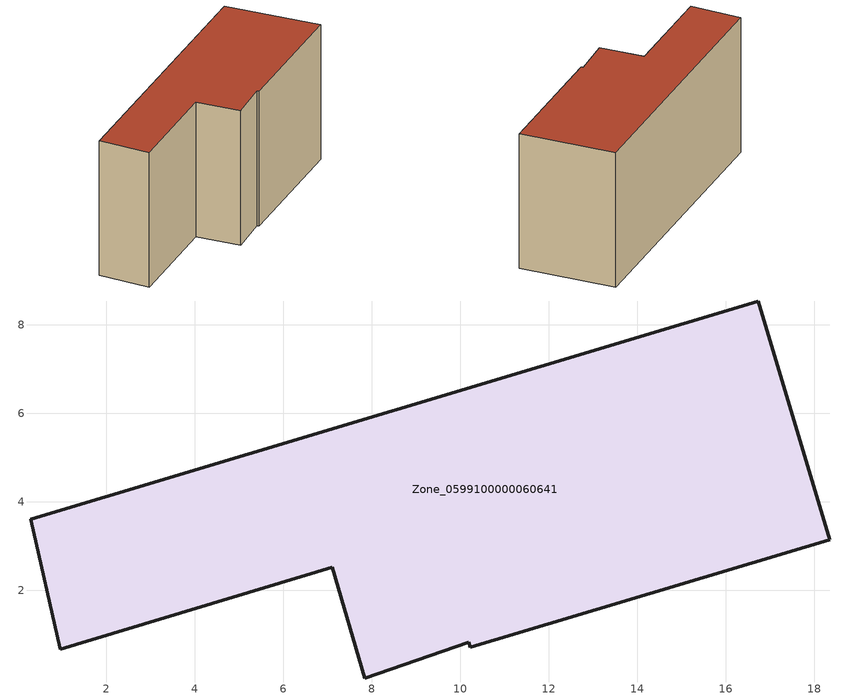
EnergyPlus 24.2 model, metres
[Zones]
Zone_0599100000060641
 floor ground (C_G): 10.19,0.82 7.84,0.02 7.1,2.52 0.96,0.67 0.29,3.61 16.73,8.54 18.35,3.15 10.22,0.71 z0
 wall outside (C_F): 18.35,3.15 16.73,8.54 0.29,3.61 0.96,0.67 7.1,2.52 7.84,0.02 10.19,0.82 10.22,0.71 18.35,3.15 z0:8.1
 roof outside (C_R): 7.84,0.02 10.19,0.82 10.22,0.71 18.35,3.15 16.73,8.54 0.29,3.61 0.96,0.67 7.1,2.52 z8.1
[BUILDING]
Pand.0599100000060641: North Axis=0; Terrain=City; Loads Convergence Tolerance Value=0.04; Temperature Convergence Tolerance Value=0.4; Solar Distribution=FullExterior; Maximum Number of Warmup Days=25; Minimum Number of Warmup Days=1
[Site:Location]
Rotterdam.The.Hague.AP_ZH_NLD Design_Conditions: Latitude=51.96; Longitude=4.45; Time Zone=1; Elevation=-4.5
[SITE:GROUNDTEMPERATURE:BUILDINGSURFACE]
18, 18, 18, 18, 18, 18, 18, 18, 18, 18, 18, 18
[MATERIAL] Thermal Absorptance=0.9; Solar Absorptance=0.7; Visible Absorptance=0.7
Name | Roughness | Thickness | Conductivity | Density | Specific Heat
G.TC.1975-1991 | MediumSmooth | 0.15 | 0.288461 | 540 | 1210
F.TC.1975-1991 | Rough | 0.3 | 0.230769 | 1920 | 840
R.TC.1975-1991 | MediumRough | 0.2 | 0.153846 | 1500 | 1000
[CONSTRUCTION]
C_G: G.TC.1975-1991
C_F: F.TC.1975-1991
C_R: R.TC.1975-1991
[ZONE]
Zone_0599100000060641: Type=1; Multiplier=1; Ceiling Height=Autocalculate; Volume=Autocalculate; Floor Area=autocalculate; Part of Total Floor Area=Yes
[ZONEINFILTRATION:DESIGNFLOWRATE]
Infil_Zone_0599100000060641: Zone or ZoneList or Space or SpaceList=Zone_0599100000060641; Schedule=AlwaysOn; Design Flow Rate Calculation Method=Flow/Area; Flow Rate per Floor Area=0.003; Constant Term Coefficient=1; Temperature Term Coefficient=0; Velocity Term Coefficient=0; Velocity Squared Term Coefficient=0
[HVACTEMPLATE:ZONE:IDEALLOADSAIRSYSTEM]
Zone_0599100000060641: Maximum Heating Supply Air Temperature=50; Minimum Cooling Supply Air Temperature=13; Maximum Heating Supply Air Humidity Ratio=0.0156; Minimum Cooling Supply Air Humidity Ratio=0.0077; Heating Limit=NoLimit; Cooling Limit=NoLimit; Dehumidification Control Type=ConstantSensibleHeatRatio; Cooling Sensible Heat Ratio=0.7; Dehumidification Setpoint=60; Humidification Control Type=None; Humidification Setpoint=30; Outdoor Air Method=None; Outdoor Air Flow Rate per Person=0.00944; Outdoor Air Flow Rate per Zone Floor Area=0; Outdoor Air Flow Rate per Zone=0; Demand Controlled Ventilation Type=None; Outdoor Air Economizer Type=NoEconomizer; Heat Recovery Type=None; Sensible Heat Recovery Effectiveness=0.7; Latent Heat Recovery Effectiveness=0.65
[ZONECONTROL:THERMOSTAT]
ThermostatControl_Zone_0599100000060641: Zone or ZoneList=Zone_0599100000060641; Control Type Schedule=DualSetpointControlType; Control 1=Thermostat_Zone_0599100000060641; Temperature Difference Between Cutout And Setpoint=0
[THERMOSTATSETPOINT:DUALSETPOINT]
Thermostat_Zone_0599100000060641: Heating Setpoint Temperature Schedule=HeatingSetpoint_Zone_0599100000060641; Cooling Setpoint Temperature Schedule=CoolingSetpoint_Zone_0599100000060641
[SCHEDULE:COMPACT]
HeatingSetpoint_Zone_0599100000060641: Through: 12/31, For: AllDays, Until: 24:00, 21
CoolingSetpoint_Zone_0599100000060641: Through: 12/31, For: AllDays, Until: 24:00, 24
DualSetpointControlType: Through: 12/31, For: AllDays, Until: 24:00, 4
AlwaysOn: Through: 12/31, For: AllDays, Until: 24:00, 1
